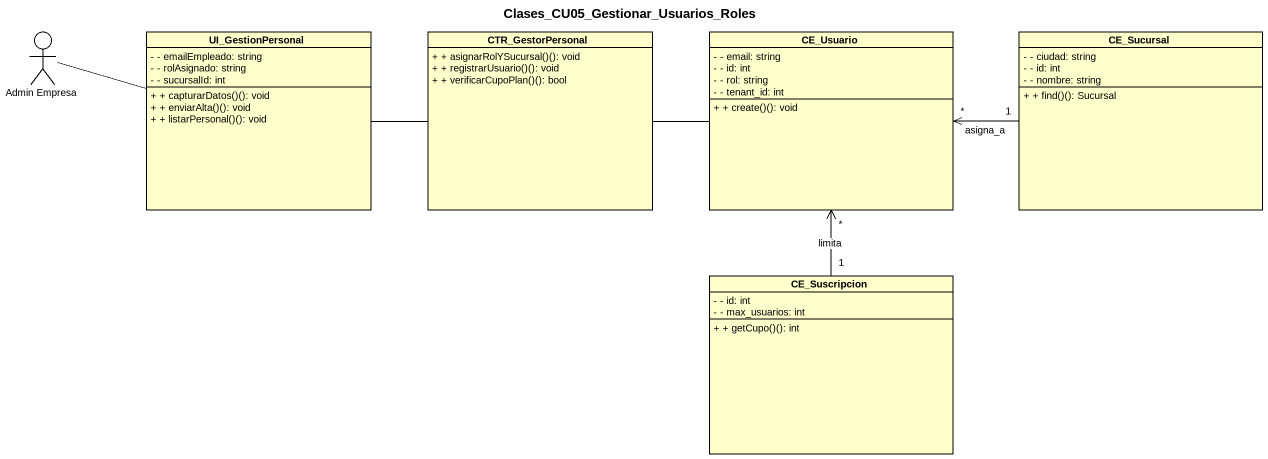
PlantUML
@startuml
title Clases_CU05_Gestionar_Usuarios_Roles
allowmixing
hide circle
hide empty members
skinparam classAttributeIconSize 0
actor "Admin Empresa" as Admin_Empresa
class UI_GestionPersonal {
  - - emailEmpleado: string
  - - rolAsignado: string
  - - sucursalId: int
  + + capturarDatos()(): void
  + + enviarAlta()(): void
  + + listarPersonal()(): void
}
class CTR_GestorPersonal {
  + + asignarRolYSucursal()(): void
  + + registrarUsuario()(): void
  + + verificarCupoPlan()(): bool
}
class CE_Usuario {
  - - email: string
  - - id: int
  - - rol: string
  - - tenant_id: int
  + + create()(): void
}
class CE_Sucursal {
  - - ciudad: string
  - - id: int
  - - nombre: string
  + + find()(): Sucursal
}
class CE_Suscripcion {
  - - id: int
  - - max_usuarios: int
  + + getCupo()(): int
}
Admin_Empresa -right- UI_GestionPersonal
UI_GestionPersonal -right- CTR_GestorPersonal
CTR_GestorPersonal -right- CE_Usuario
CE_Sucursal "1" -left-> "*" CE_Usuario : asigna_a
CE_Suscripcion "1" -up-> "*" CE_Usuario : limita
@enduml
